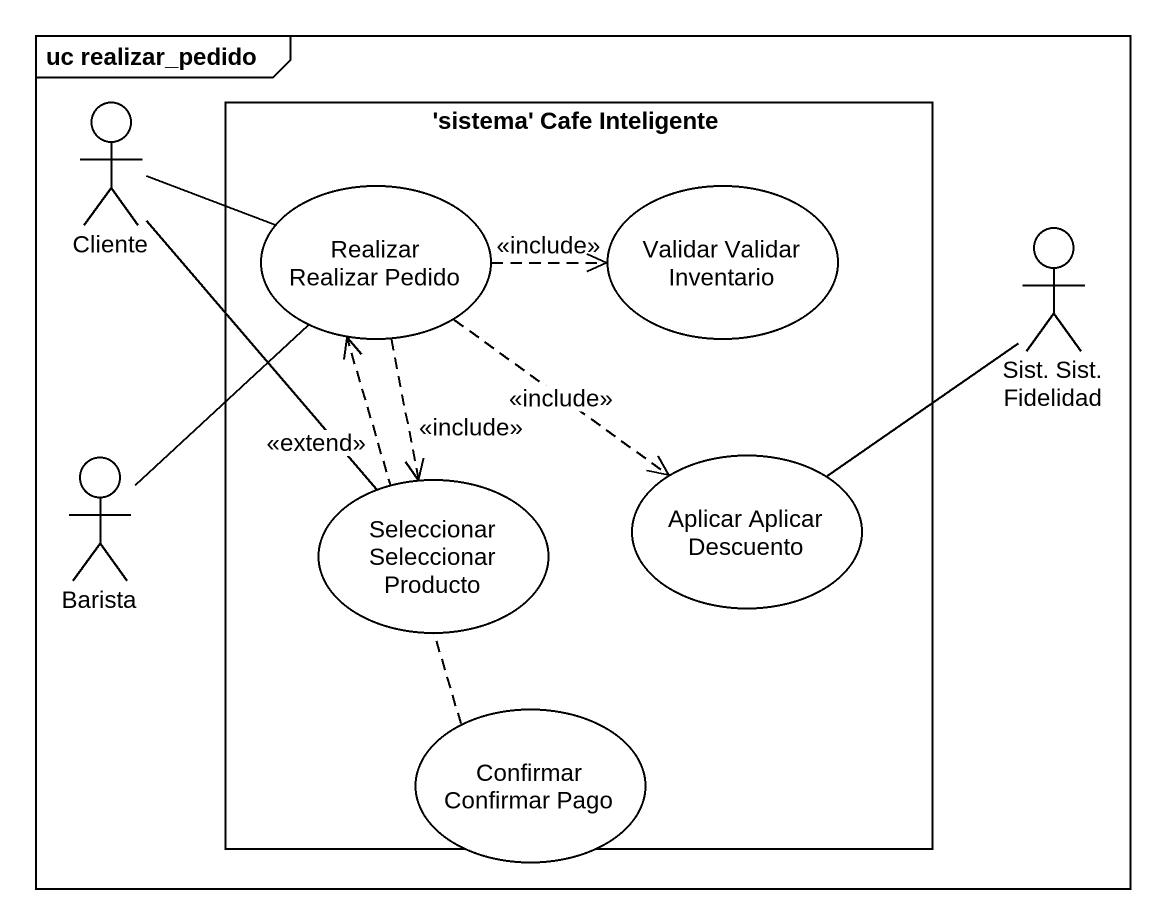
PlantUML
@startuml
mainframe uc realizar_pedido
actor Cliente
rectangle "'sistema' Cafe Inteligente" as sistema_Cafe_Inteligente {
  usecase "Realizar Realizar Pedido" as Realizar_Realizar_Pedido
  usecase "Validar Validar Inventario" as Validar_Validar_Inventario
  usecase "Seleccionar Seleccionar Producto" as Seleccionar_Seleccionar
  usecase "Aplicar Aplicar Descuento" as Aplicar_Aplicar_Descuento
}
actor "Sist. Sist. Fidelidad" as Sist_Sist_Fidelidad
actor Barista
usecase "Confirmar Confirmar Pago" as Confirmar_Confirmar_Pago
Cliente -right- Realizar_Realizar_Pedido
Cliente -- Seleccionar_Seleccionar
Realizar_Realizar_Pedido .right.> Validar_Validar_Inventario : <<include>>
Realizar_Realizar_Pedido ..> Seleccionar_Seleccionar : <<include>>
Realizar_Realizar_Pedido ..> Aplicar_Aplicar_Descuento : <<include>>
Sist_Sist_Fidelidad -- Aplicar_Aplicar_Descuento
Barista -up- Realizar_Realizar_Pedido
Confirmar_Confirmar_Pago .up.> Realizar_Realizar_Pedido : <<extend>>
@enduml
